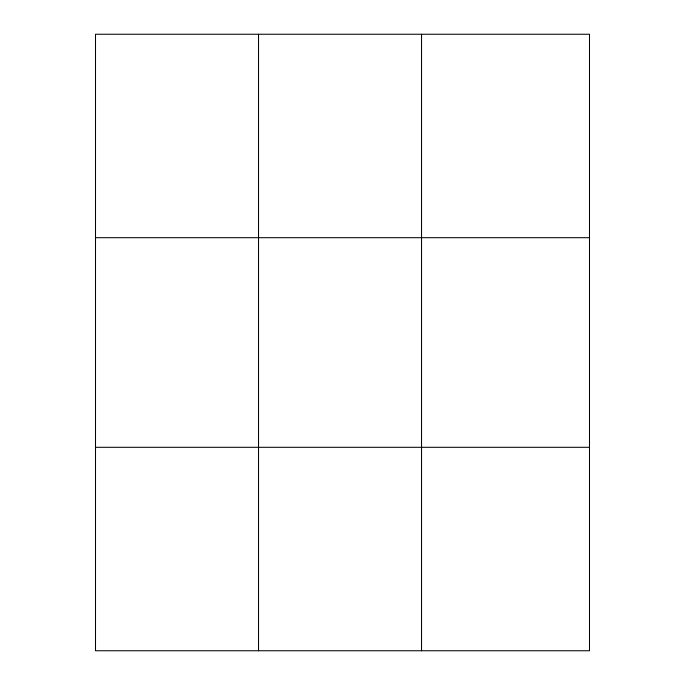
<?xml version="1.0" encoding="UTF-8"?>
<svg xmlns="http://www.w3.org/2000/svg" width="685" height="685" viewBox="0 0 685 685"><rect width="100%" height="100%" fill="white"/><g stroke="black" fill="none" stroke-linecap="round" stroke-linejoin="round"><path stroke-width="1.03" d="M258.528 34.25L258.528 650.75M421.54 34.25L421.54 650.75M95.506 237.695L589.494 237.695M95.506 447.305L589.494 447.305M589.494 582.935L589.494 650.75L95.506 650.75L95.506 34.25L589.494 34.25L589.494 582.935"/></g></svg>
